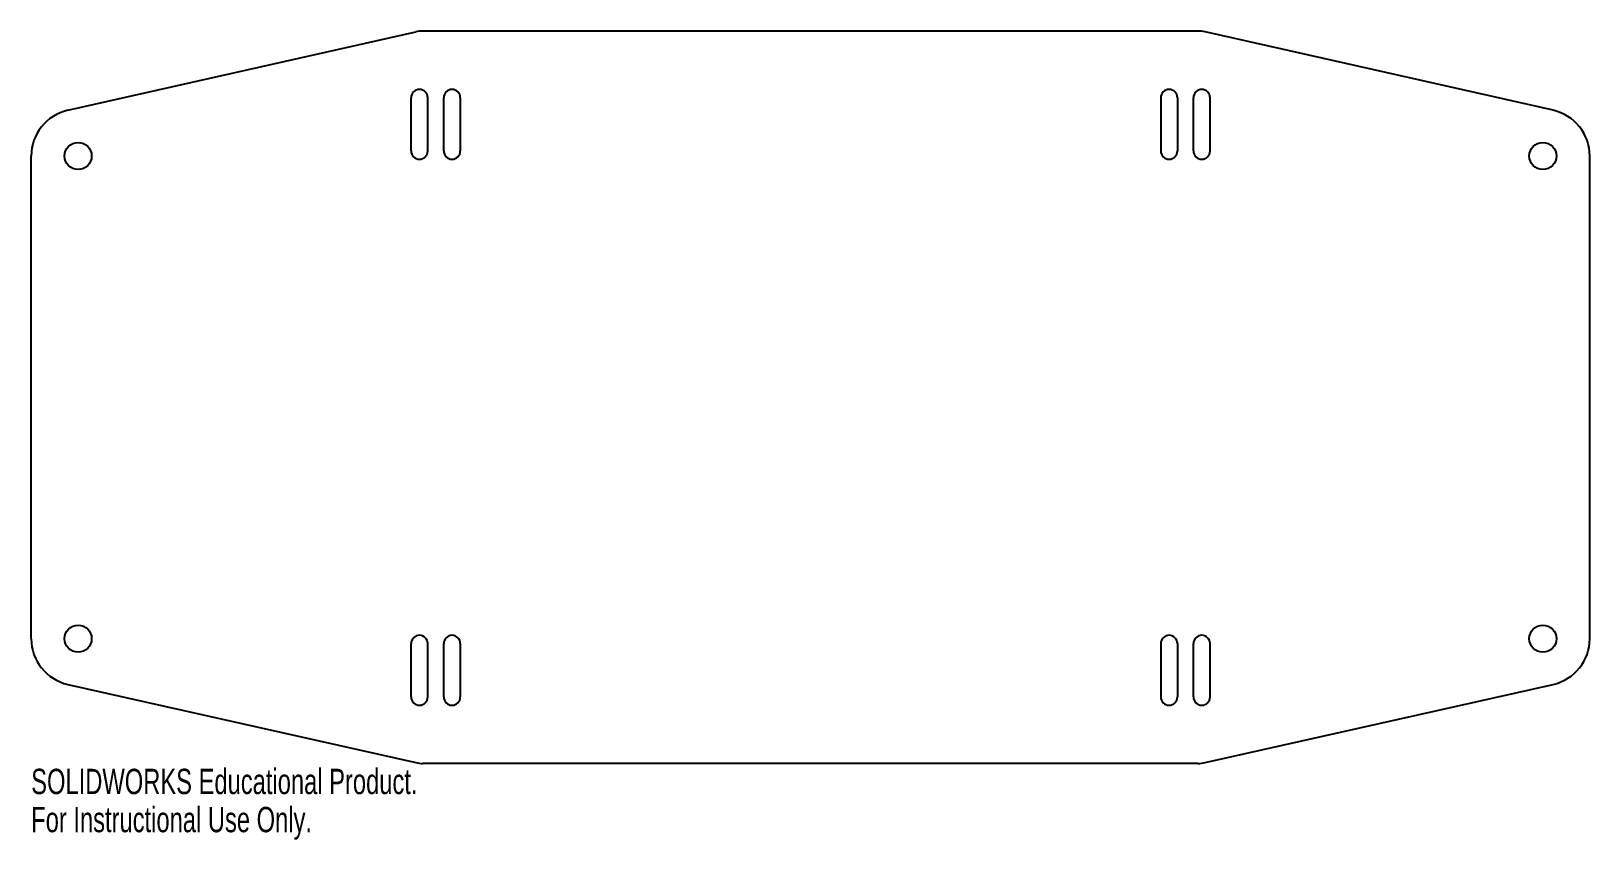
# Model space of a CAD drawing. Header units: inches. Extents: x -5.6 to 6.1, y -6.1 to -0.1.
import ezdxf

# ---------------------------------------------------------------- set-up
doc = ezdxf.new("R2010")
doc.units = ezdxf.units.IN
doc.header["$MEASUREMENT"] = 0
doc.styles.add('SLDTEXTSTYLE0', font='TXT', dxfattribs={"width": 0.7})

msp = doc.modelspace()

# ---------------------------------------------------------------- linework, layer by layer
at = {"color": 7, "linetype": 'Continuous', "lineweight": 25}
for p, q in [((-5.309, -0.669), (-2.696, -0.081)), ((3.178, -0.075), (-2.642, -0.075)), ((5.845, -0.669), (3.233, -0.081)), ((-2.732, -0.575), (-2.732, -0.975)), ((-2.607, -0.575), (-2.607, -0.975)), ((-2.487, -0.575), (-2.487, -0.975)), ((-2.362, -0.575), (-2.362, -0.975)), ((2.898, -0.575), (2.898, -0.975)), ((3.023, -0.575), (3.023, -0.975)), ((3.143, -0.575), (3.143, -0.975)), ((3.268, -0.575), (3.268, -0.975)), ((-5.584, -4.638), (-5.584, -1.013)), ((6.121, -4.638), (6.121, -1.013)), ((-2.732, -4.675), (-2.732, -5.075)), ((-2.607, -4.675), (-2.607, -5.075)), ((-2.487, -4.675), (-2.487, -5.075)), ((-2.362, -4.675), (-2.362, -5.075)), ((2.898, -4.675), (2.898, -5.075)), ((3.023, -4.675), (3.023, -5.075)), ((3.143, -4.675), (3.143, -5.075)), ((3.268, -4.675), (3.268, -5.075)), ((-5.309, -4.982), (-2.696, -5.569)), ((3.233, -5.569), (5.845, -4.982)), ((3.178, -5.575), (-2.642, -5.575))]:
    msp.add_line(p, q, dxfattribs=at)
for centre in [(-5.232, -1.013), (5.768, -1.013), (-5.232, -4.638), (5.768, -4.638)]:
    msp.add_circle(centre, 0.102, dxfattribs=at)
for centre, radius, start, end in [((-2.642, -0.325), 0.25, 90, 102.6756), ((3.178, -0.325), 0.25, 77.3244, 90), ((-2.669, -0.575), 0.0625, 0, 180), ((-2.424, -0.575), 0.0625, 0, 180), ((2.961, -0.575), 0.0625, 0, 180), ((3.206, -0.575), 0.0625, 0, 180), ((-5.232, -1.013), 0.352, 102.6756, 180), ((5.768, -1.013), 0.352, 0, 77.3244), ((-2.669, -0.975), 0.0625, 180, 0), ((-2.424, -0.975), 0.0625, 180, 0), ((2.961, -0.975), 0.0625, 180, 0), ((3.206, -0.975), 0.0625, 180, 0), ((-5.232, -4.638), 0.352, 180, 257.3244), ((-2.669, -4.675), 0.0625, 0, 180), ((-2.424, -4.675), 0.0625, 0, 180), ((2.961, -4.675), 0.0625, 0, 180), ((3.206, -4.675), 0.0625, 0, 180), ((5.768, -4.638), 0.352, 282.6756, 0), ((-2.669, -5.075), 0.0625, 180, 0), ((-2.424, -5.075), 0.0625, 180, 0), ((2.961, -5.075), 0.0625, 180, 0), ((3.206, -5.075), 0.0625, 180, 0), ((-2.642, -5.325), 0.25, 257.3244, 270), ((3.178, -5.325), 0.25, 270, 282.6756)]:
    msp.add_arc(centre, radius, start, end, dxfattribs=at)

# ---------------------------------------------------------------- texts
at = {"color": 7, "linetype": 'Continuous', "char_height": 0.1903, "attachment_point": 1, "style": 'SLDTEXTSTYLE0'}
for s, insert in [('SOLIDWORKS Educational Product.', (-5.584, -5.615)), ('For Instructional Use Only.', (-5.584, -5.901))]:
    msp.add_mtext(s, dxfattribs=dict(at, insert=insert))

doc.saveas('drawing.dxf')
